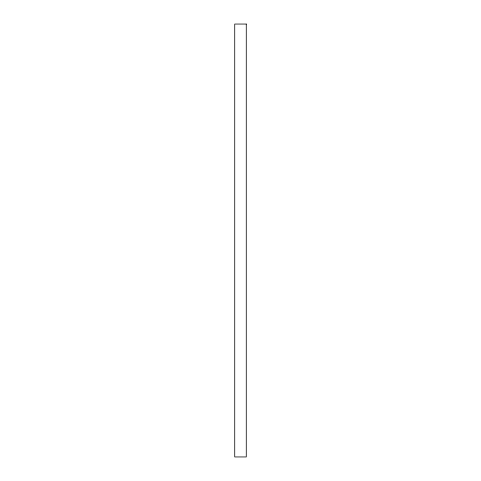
<?xml version="1.0" encoding="UTF-8"?>
<svg xmlns="http://www.w3.org/2000/svg" width="481" height="481" viewBox="0 0 481 481"><rect width="100%" height="100%" fill="white"/><g stroke="black" fill="none" stroke-linecap="round" stroke-linejoin="round"><path stroke-width="0.72" d="M246.272 24.05L234.728 24.05L234.728 456.95L246.272 456.95L246.272 24.05"/></g></svg>
